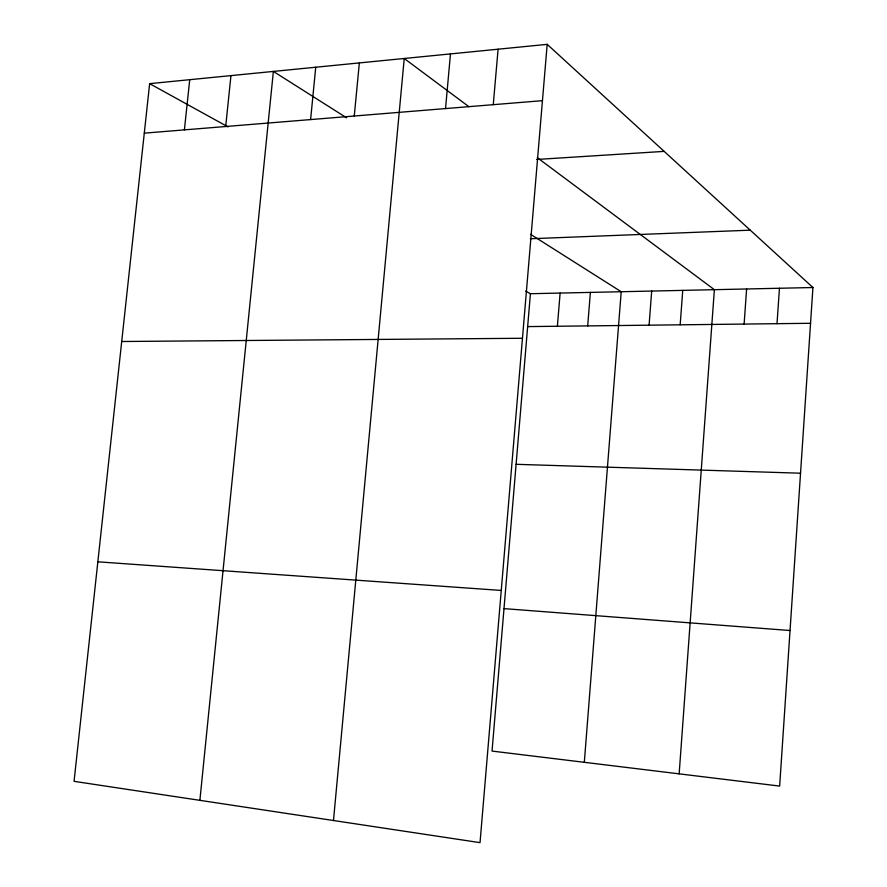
<?xml version="1.0" encoding="UTF-8"?>
<svg xmlns="http://www.w3.org/2000/svg" width="887" height="887" viewBox="0 0 887 887"><rect width="100%" height="100%" fill="white"/><g stroke="black" fill="none" stroke-linecap="round" stroke-linejoin="round"><path stroke-width="1.33" d="M547.19 44.35L480.033 842.65L74.064 781.336L149.648 83.655L547.19 44.35L812.935 287.521L779.651 786.082L492.041 751.078L530.415 293.719L525.736 291.136M777.012 323.688L779.451 288.264M744.126 324.065L746.61 288.985M679.154 773.852L714.379 289.683L537.289 157.675M680.174 324.819L682.746 290.382M649.084 325.185L651.69 291.058M584.322 762.31L621.21 291.723L530.559 234.312M587.693 325.895L590.376 292.4M557.391 326.25L560.118 293.065M493.261 104.677L498.095 49.206M445.54 108.569L450.463 53.919M333.479 820.519L404.228 58.487L468.879 106.673M354.268 116.02L359.346 62.922M310.605 119.579L315.739 67.235M199.885 800.34L273.373 71.426L346.606 117.805M225.686 126.508L230.953 75.617M184.407 129.879L189.729 79.697M144.293 133.15L542.456 100.663M536.735 159.46L664.152 151.378M530.348 238.747L750.269 230.176M530.415 293.719L812.935 287.521M527.654 326.604L810.552 323.289M121.719 341.506L522.465 338.269M516.101 464.311L800.54 473.203M97.847 561.815L501.244 590.443M503.993 608.615L790.029 630.524M149.648 83.655L228.059 126.919"/></g></svg>
